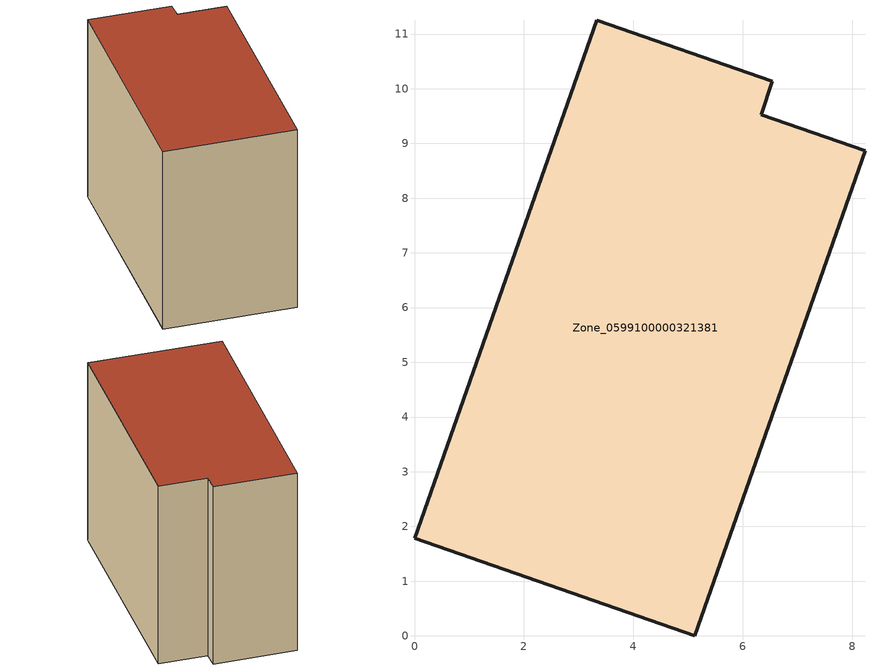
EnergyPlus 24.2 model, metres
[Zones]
Zone_0599100000321381
 floor ground (C_G): 0,1.78 3.33,11.25 6.54,10.13 6.34,9.53 8.23,8.87 5.12,0 z0
 wall outside (C_F): 3.33,11.25 0,1.78 5.12,0 8.23,8.87 6.34,9.53 6.54,10.13 3.33,11.25 z0:8.07
 roof outside (C_R): 0,1.78 5.12,0 8.23,8.87 6.34,9.53 6.54,10.13 3.33,11.25 z8.07
[BUILDING]
Pand.0599100000321381: North Axis=0; Terrain=City; Loads Convergence Tolerance Value=0.04; Temperature Convergence Tolerance Value=0.4; Solar Distribution=FullExterior; Maximum Number of Warmup Days=25; Minimum Number of Warmup Days=1
[Site:Location]
Rotterdam.The.Hague.AP_ZH_NLD Design_Conditions: Latitude=51.96; Longitude=4.45; Time Zone=1; Elevation=-4.5
[SITE:GROUNDTEMPERATURE:BUILDINGSURFACE]
18, 18, 18, 18, 18, 18, 18, 18, 18, 18, 18, 18
[MATERIAL] Thermal Absorptance=0.9; Solar Absorptance=0.7; Visible Absorptance=0.7
Name | Roughness | Thickness | Conductivity | Density | Specific Heat
G.TI.1992-2005 | MediumSmooth | 0.15 | 0.06 | 540 | 1210
F.TI.1992-2005 | Rough | 0.3 | 0.12 | 1920 | 840
R.TI.1992-2005 | MediumRough | 0.2 | 0.08 | 1500 | 1000
[CONSTRUCTION]
C_G: G.TI.1992-2005
C_F: F.TI.1992-2005
C_R: R.TI.1992-2005
[ZONE]
Zone_0599100000321381: Type=1; Multiplier=1; Ceiling Height=Autocalculate; Volume=Autocalculate; Floor Area=autocalculate; Part of Total Floor Area=Yes
[ZONEINFILTRATION:DESIGNFLOWRATE]
Infil_Zone_0599100000321381: Zone or ZoneList or Space or SpaceList=Zone_0599100000321381; Schedule=AlwaysOn; Design Flow Rate Calculation Method=Flow/Area; Flow Rate per Floor Area=0.0015; Constant Term Coefficient=1; Temperature Term Coefficient=0; Velocity Term Coefficient=0; Velocity Squared Term Coefficient=0
[HVACTEMPLATE:ZONE:IDEALLOADSAIRSYSTEM]
Zone_0599100000321381: Maximum Heating Supply Air Temperature=50; Minimum Cooling Supply Air Temperature=13; Maximum Heating Supply Air Humidity Ratio=0.0156; Minimum Cooling Supply Air Humidity Ratio=0.0077; Heating Limit=NoLimit; Cooling Limit=NoLimit; Dehumidification Control Type=ConstantSensibleHeatRatio; Cooling Sensible Heat Ratio=0.7; Dehumidification Setpoint=60; Humidification Control Type=None; Humidification Setpoint=30; Outdoor Air Method=None; Outdoor Air Flow Rate per Person=0.00944; Outdoor Air Flow Rate per Zone Floor Area=0; Outdoor Air Flow Rate per Zone=0; Demand Controlled Ventilation Type=None; Outdoor Air Economizer Type=NoEconomizer; Heat Recovery Type=None; Sensible Heat Recovery Effectiveness=0.7; Latent Heat Recovery Effectiveness=0.65
[ZONECONTROL:THERMOSTAT]
ThermostatControl_Zone_0599100000321381: Zone or ZoneList=Zone_0599100000321381; Control Type Schedule=DualSetpointControlType; Control 1=Thermostat_Zone_0599100000321381; Temperature Difference Between Cutout And Setpoint=0
[THERMOSTATSETPOINT:DUALSETPOINT]
Thermostat_Zone_0599100000321381: Heating Setpoint Temperature Schedule=HeatingSetpoint_Zone_0599100000321381; Cooling Setpoint Temperature Schedule=CoolingSetpoint_Zone_0599100000321381
[SCHEDULE:COMPACT]
HeatingSetpoint_Zone_0599100000321381: Through: 12/31, For: AllDays, Until: 24:00, 21
CoolingSetpoint_Zone_0599100000321381: Through: 12/31, For: AllDays, Until: 24:00, 24
DualSetpointControlType: Through: 12/31, For: AllDays, Until: 24:00, 4
AlwaysOn: Through: 12/31, For: AllDays, Until: 24:00, 1
